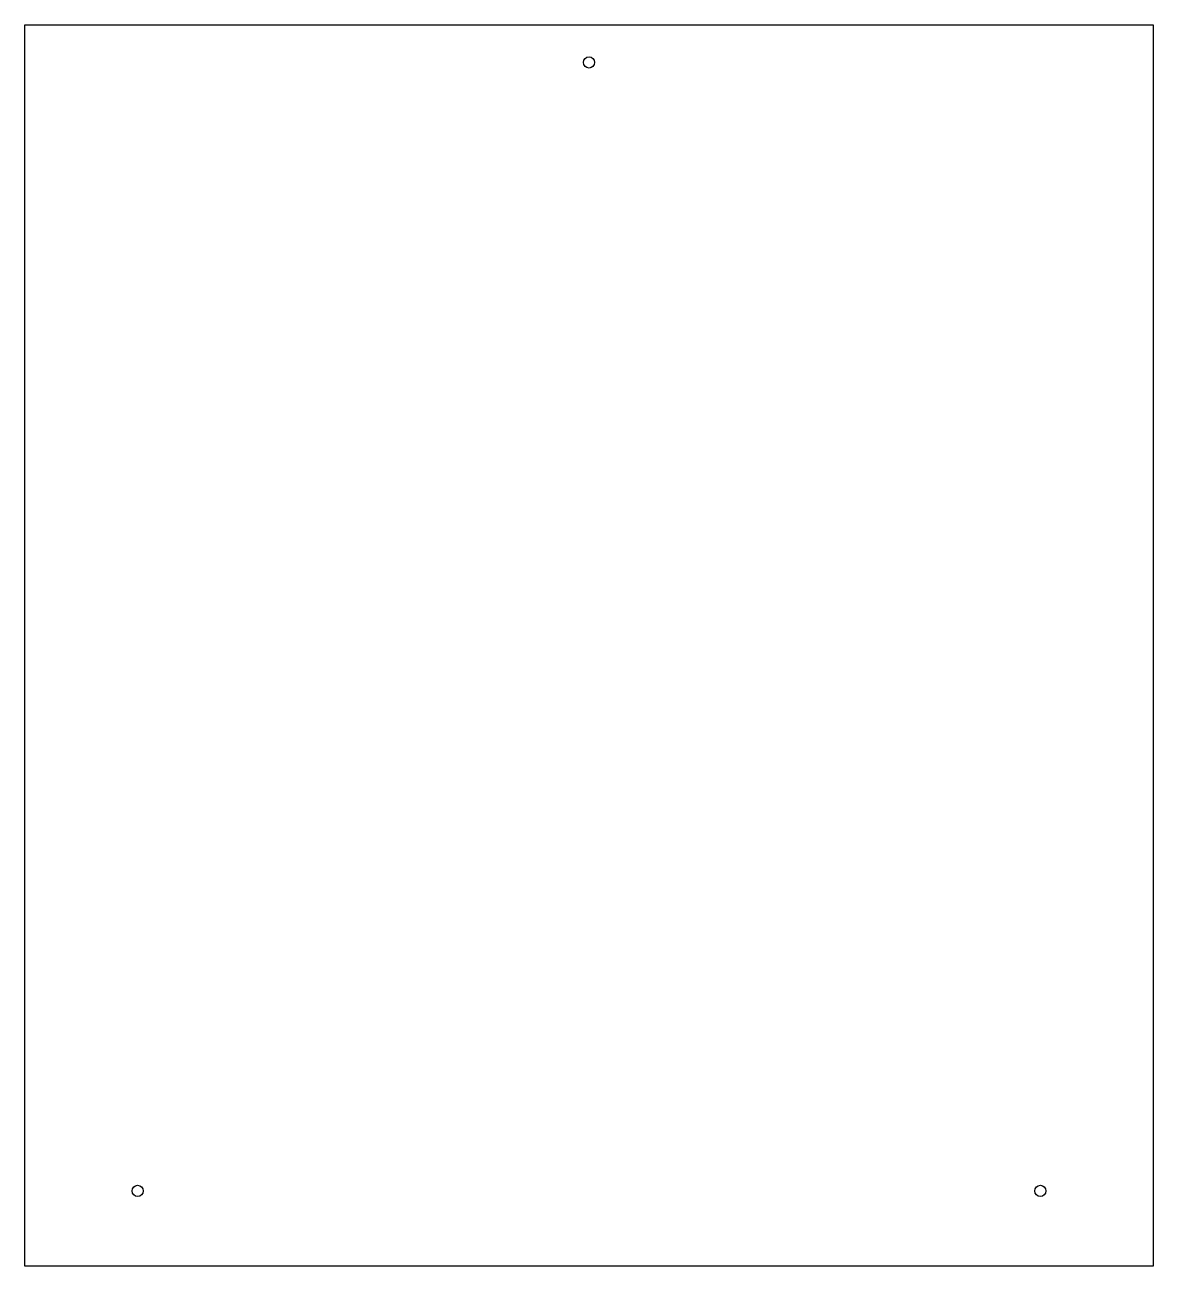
# Model space of a CAD drawing. Header units: millimetres. Extents: x -75 to 225, y -60 to 270.
import ezdxf

# ---------------------------------------------------------------- set-up
doc = ezdxf.new("R2010")
doc.units = ezdxf.units.MM
doc.layers.get('0').update_dxf_attribs({"linetype": 'CONTINUOUS'})

msp = doc.modelspace()

# ---------------------------------------------------------------- linework, layer by layer
msp.add_lwpolyline([(-75, 270), (225, 270), (225, -60), (-75, -60)], close=True)
for centre in [(75, 260), (-45, -40), (195, -40)]:
    msp.add_circle(centre, 1.5)

doc.saveas('drawing.dxf')
